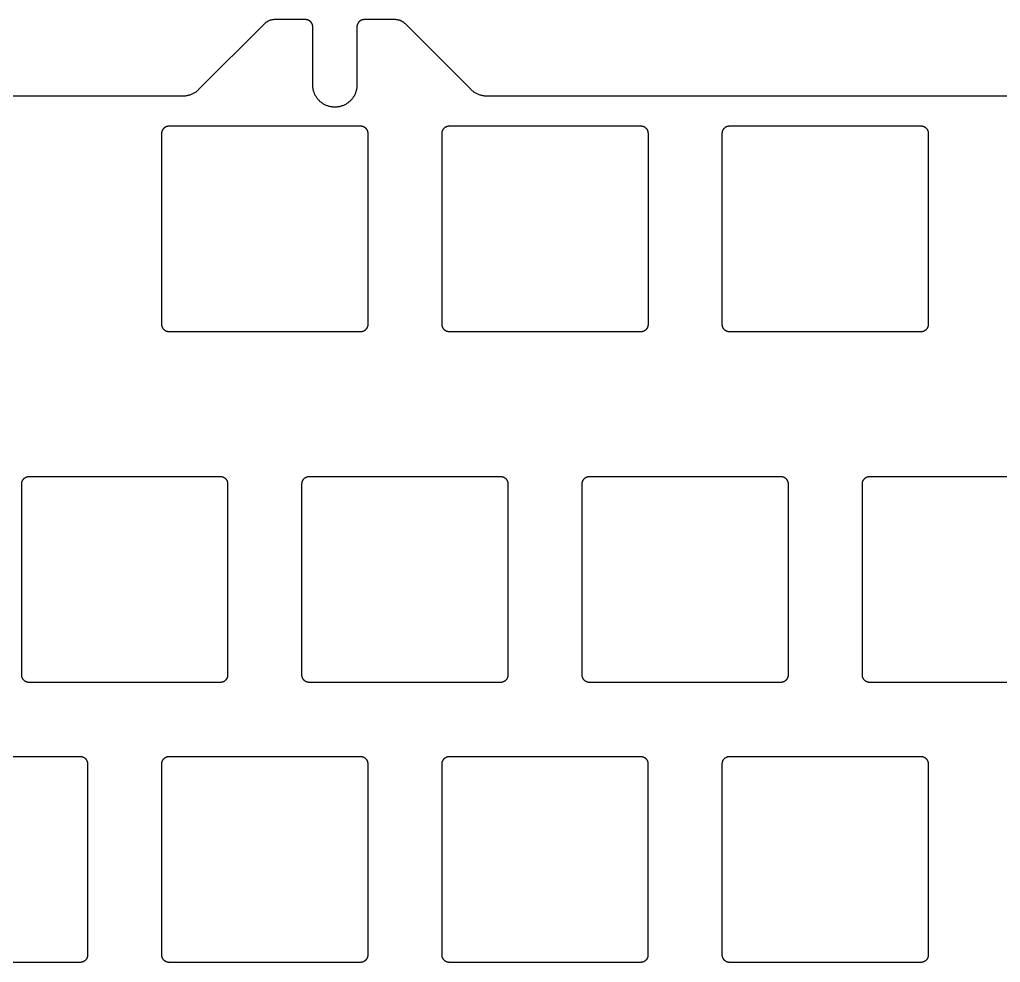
# Model space of a CAD drawing. Header units: millimetres. Extents: x 71 to 420, y -290 to -162.
# Drawn here: x 169.4 to 236, y -226.3 to -162.2 of the extents above; entities that cross this region are included whole.
import ezdxf

# ---------------------------------------------------------------- set-up
doc = ezdxf.new("R2010")
doc.units = ezdxf.units.MM
doc.layers.add('Layer 02', color=3, linetype='Continuous', true_color=0x00ff00)

msp = doc.modelspace()

# ---------------------------------------------------------------- linework, layer by layer
at = {"layer": 'Layer 02'}
for points in [[(186.002, -162.523), (181.534, -166.991)], [(186.709, -162.231), (186.675, -162.231), (186.641, -162.233), (186.607, -162.236), (186.573, -162.24), (186.539, -162.245), (186.506, -162.251), (186.472, -162.259), (186.439, -162.268), (186.407, -162.277), (186.374, -162.288), (186.342, -162.3), (186.311, -162.313), (186.28, -162.327), (186.249, -162.343), (186.219, -162.359), (186.19, -162.376), (186.161, -162.394), (186.132, -162.414), (186.105, -162.434), (186.078, -162.455), (186.052, -162.477), (186.027, -162.5), (186.002, -162.523)], [(188.795, -162.231), (186.709, -162.231)], [(189.295, -162.731), (189.295, -162.718), (189.294, -162.706), (189.294, -162.694), (189.292, -162.682), (189.291, -162.669), (189.289, -162.657), (189.287, -162.645), (189.285, -162.633), (189.282, -162.621), (189.28, -162.609), (189.276, -162.597), (189.273, -162.586), (189.269, -162.574), (189.265, -162.562), (189.261, -162.551), (189.256, -162.539), (189.252, -162.528), (189.246, -162.517), (189.241, -162.506), (189.235, -162.495), (189.23, -162.484), (189.223, -162.474), (189.217, -162.463), (189.21, -162.453), (189.203, -162.443), (189.196, -162.433), (189.189, -162.423), (189.181, -162.413), (189.173, -162.404), (189.165, -162.395), (189.157, -162.386), (189.148, -162.377), (189.14, -162.368), (189.131, -162.36), (189.121, -162.352), (189.112, -162.344), (189.102, -162.336), (189.093, -162.329), (189.083, -162.322), (189.073, -162.315), (189.062, -162.308), (189.052, -162.302), (189.041, -162.296), (189.03, -162.29), (189.02, -162.284), (189.009, -162.279), (188.997, -162.274), (188.986, -162.269), (188.975, -162.264), (188.963, -162.26), (188.952, -162.256), (188.94, -162.252), (188.928, -162.249), (188.916, -162.246), (188.904, -162.243), (188.892, -162.24), (188.88, -162.238), (188.868, -162.236), (188.856, -162.234), (188.844, -162.233), (188.832, -162.232), (188.819, -162.231), (188.807, -162.231), (188.795, -162.231)], [(192.795, -162.231), (192.783, -162.231), (192.77, -162.231), (192.758, -162.232), (192.746, -162.233), (192.734, -162.234), (192.722, -162.236), (192.71, -162.238), (192.697, -162.24), (192.685, -162.243), (192.674, -162.246), (192.662, -162.249), (192.65, -162.252), (192.638, -162.256), (192.627, -162.26), (192.615, -162.264), (192.604, -162.269), (192.592, -162.274), (192.581, -162.279), (192.57, -162.284), (192.559, -162.29), (192.549, -162.296), (192.538, -162.302), (192.528, -162.308), (192.517, -162.315), (192.507, -162.322), (192.497, -162.329), (192.487, -162.336), (192.478, -162.344), (192.468, -162.352), (192.459, -162.36), (192.45, -162.368), (192.441, -162.377), (192.433, -162.386), (192.424, -162.395), (192.416, -162.404), (192.408, -162.413), (192.401, -162.423), (192.393, -162.433), (192.386, -162.443), (192.379, -162.453), (192.373, -162.463), (192.366, -162.474), (192.36, -162.484), (192.354, -162.495), (192.349, -162.506), (192.343, -162.517), (192.338, -162.528), (192.333, -162.539), (192.329, -162.551), (192.325, -162.562), (192.321, -162.574), (192.317, -162.586), (192.313, -162.597), (192.31, -162.609), (192.307, -162.621), (192.305, -162.633), (192.302, -162.645), (192.3, -162.657), (192.299, -162.669), (192.297, -162.682), (192.296, -162.694), (192.296, -162.706), (192.295, -162.718), (192.295, -162.731)], [(194.881, -162.231), (192.795, -162.231)], [(195.588, -162.523), (195.563, -162.5), (195.538, -162.477), (195.512, -162.455), (195.485, -162.434), (195.457, -162.414), (195.429, -162.394), (195.4, -162.376), (195.371, -162.359), (195.341, -162.343), (195.31, -162.327), (195.279, -162.313), (195.248, -162.3), (195.216, -162.288), (195.183, -162.277), (195.15, -162.268), (195.117, -162.259), (195.084, -162.251), (195.051, -162.245), (195.017, -162.24), (194.983, -162.236), (194.949, -162.233), (194.915, -162.231), (194.881, -162.231)], [(200.056, -166.991), (195.588, -162.523)], [(189.295, -166.681), (189.295, -162.731)], [(192.295, -162.731), (192.295, -166.681)], [(192.295, -166.681), (192.294, -166.732), (192.291, -166.784), (192.287, -166.836), (192.281, -166.887), (192.273, -166.938), (192.263, -166.989), (192.251, -167.04), (192.238, -167.09), (192.223, -167.139), (192.206, -167.188), (192.188, -167.237), (192.168, -167.284), (192.146, -167.331), (192.123, -167.378), (192.098, -167.423), (192.072, -167.468), (192.044, -167.511), (192.014, -167.554), (191.984, -167.595), (191.951, -167.636), (191.918, -167.675), (191.883, -167.713), (191.846, -167.75), (191.809, -167.786), (191.77, -167.82), (191.73, -167.853), (191.689, -167.885), (191.647, -167.915), (191.604, -167.944), (191.56, -167.971), (191.515, -167.996), (191.469, -168.021), (191.422, -168.043), (191.375, -168.064), (191.327, -168.083), (191.278, -168.101), (191.229, -168.116), (191.179, -168.131), (191.129, -168.143), (191.078, -168.154), (191.027, -168.162), (190.976, -168.17), (190.924, -168.175), (190.873, -168.179), (190.821, -168.18), (190.769, -168.18), (190.717, -168.179), (190.666, -168.175), (190.614, -168.17), (190.563, -168.162), (190.512, -168.154), (190.461, -168.143), (190.411, -168.131), (190.361, -168.116), (190.312, -168.101), (190.263, -168.083), (190.215, -168.064), (190.168, -168.043), (190.121, -168.021), (190.075, -167.996), (190.03, -167.971), (189.986, -167.944), (189.943, -167.915), (189.901, -167.885), (189.86, -167.853), (189.82, -167.82), (189.781, -167.786), (189.743, -167.75), (189.707, -167.713), (189.672, -167.675), (189.638, -167.636), (189.606, -167.595), (189.575, -167.554), (189.546, -167.511), (189.518, -167.468), (189.492, -167.423), (189.467, -167.378), (189.443, -167.331), (189.422, -167.284), (189.402, -167.237), (189.383, -167.188), (189.367, -167.139), (189.352, -167.09), (189.339, -167.04), (189.327, -166.989), (189.317, -166.938), (189.309, -166.887), (189.303, -166.836), (189.298, -166.784), (189.296, -166.732), (189.295, -166.681)], [(181.534, -166.991), (181.497, -167.027), (181.459, -167.061), (181.42, -167.094), (181.38, -167.126), (181.339, -167.156), (181.296, -167.185), (181.253, -167.212), (181.209, -167.238), (181.164, -167.262), (181.118, -167.285), (181.071, -167.306), (181.024, -167.326), (180.976, -167.344), (180.927, -167.36), (180.878, -167.375), (180.829, -167.388), (180.779, -167.399), (180.728, -167.409), (180.678, -167.417), (180.627, -167.423), (180.576, -167.427), (180.525, -167.43), (180.474, -167.431)], [(201.116, -167.431), (201.065, -167.43), (201.014, -167.427), (200.963, -167.423), (200.912, -167.417), (200.861, -167.409), (200.811, -167.399), (200.761, -167.388), (200.712, -167.375), (200.662, -167.36), (200.614, -167.344), (200.566, -167.326), (200.519, -167.306), (200.472, -167.285), (200.426, -167.262), (200.381, -167.238), (200.337, -167.212), (200.294, -167.185), (200.251, -167.156), (200.21, -167.126), (200.17, -167.094), (200.13, -167.061), (200.092, -167.027), (200.056, -166.991)], [(180.474, -167.431), (115.391, -167.431)], [(266.199, -167.431), (201.116, -167.431)], [(179.034, -169.956), (179.035, -169.938), (179.035, -169.921), (179.037, -169.904), (179.039, -169.887), (179.042, -169.871), (179.045, -169.854), (179.049, -169.837), (179.053, -169.821), (179.058, -169.804), (179.063, -169.788), (179.069, -169.772), (179.076, -169.756), (179.083, -169.741), (179.09, -169.725), (179.099, -169.71), (179.107, -169.696), (179.116, -169.681), (179.126, -169.667), (179.136, -169.653), (179.146, -169.64), (179.157, -169.627), (179.169, -169.614), (179.181, -169.602), (179.193, -169.59), (179.206, -169.579), (179.219, -169.568), (179.232, -169.557), (179.246, -169.547), (179.26, -169.537), (179.275, -169.528), (179.289, -169.52), (179.304, -169.512), (179.32, -169.504), (179.335, -169.497), (179.351, -169.49), (179.367, -169.484), (179.383, -169.479), (179.399, -169.474), (179.416, -169.47), (179.433, -169.466), (179.449, -169.463), (179.466, -169.46), (179.483, -169.458), (179.5, -169.457), (179.517, -169.456), (179.534, -169.456)], [(179.034, -182.956), (179.034, -169.956)], [(179.534, -169.456), (192.534, -169.456)], [(192.534, -169.456), (192.551, -169.456), (192.568, -169.457), (192.585, -169.458), (192.602, -169.46), (192.619, -169.463), (192.636, -169.466), (192.653, -169.47), (192.669, -169.474), (192.686, -169.479), (192.702, -169.484), (192.718, -169.49), (192.734, -169.497), (192.749, -169.504), (192.764, -169.512), (192.779, -169.52), (192.794, -169.528), (192.809, -169.537), (192.823, -169.547), (192.836, -169.557), (192.85, -169.568), (192.863, -169.579), (192.876, -169.59), (192.888, -169.602), (192.9, -169.614), (192.911, -169.627), (192.922, -169.64), (192.933, -169.653), (192.943, -169.667), (192.952, -169.681), (192.962, -169.696), (192.97, -169.71), (192.978, -169.725), (192.986, -169.741), (192.993, -169.756), (192.999, -169.772), (193.005, -169.788), (193.011, -169.804), (193.016, -169.821), (193.02, -169.837), (193.024, -169.854), (193.027, -169.871), (193.03, -169.887), (193.032, -169.904), (193.033, -169.921), (193.034, -169.938), (193.034, -169.956)], [(193.034, -169.956), (193.034, -182.956)], [(198.084, -169.956), (198.085, -169.938), (198.085, -169.921), (198.087, -169.904), (198.089, -169.887), (198.092, -169.871), (198.095, -169.854), (198.099, -169.837), (198.103, -169.821), (198.108, -169.804), (198.113, -169.788), (198.119, -169.772), (198.126, -169.756), (198.133, -169.741), (198.14, -169.725), (198.149, -169.71), (198.157, -169.696), (198.166, -169.681), (198.176, -169.667), (198.186, -169.653), (198.196, -169.64), (198.207, -169.627), (198.219, -169.614), (198.231, -169.602), (198.243, -169.59), (198.256, -169.579), (198.269, -169.568), (198.282, -169.557), (198.296, -169.547), (198.31, -169.537), (198.325, -169.528), (198.339, -169.52), (198.354, -169.512), (198.37, -169.504), (198.385, -169.497), (198.401, -169.49), (198.417, -169.484), (198.433, -169.479), (198.449, -169.474), (198.466, -169.47), (198.483, -169.466), (198.499, -169.463), (198.516, -169.46), (198.533, -169.458), (198.55, -169.457), (198.567, -169.456), (198.584, -169.456)], [(198.084, -182.956), (198.084, -169.956)], [(198.584, -169.456), (211.584, -169.456)], [(211.584, -169.456), (211.601, -169.456), (211.618, -169.457), (211.635, -169.458), (211.652, -169.46), (211.669, -169.463), (211.686, -169.466), (211.703, -169.47), (211.719, -169.474), (211.736, -169.479), (211.752, -169.484), (211.768, -169.49), (211.784, -169.497), (211.799, -169.504), (211.814, -169.512), (211.829, -169.52), (211.844, -169.528), (211.859, -169.537), (211.873, -169.547), (211.886, -169.557), (211.9, -169.568), (211.913, -169.579), (211.926, -169.59), (211.938, -169.602), (211.95, -169.614), (211.961, -169.627), (211.972, -169.64), (211.983, -169.653), (211.993, -169.667), (212.002, -169.681), (212.012, -169.696), (212.02, -169.71), (212.028, -169.725), (212.036, -169.741), (212.043, -169.756), (212.049, -169.772), (212.055, -169.788), (212.061, -169.804), (212.066, -169.821), (212.07, -169.837), (212.074, -169.854), (212.077, -169.871), (212.08, -169.887), (212.082, -169.904), (212.083, -169.921), (212.084, -169.938), (212.084, -169.956)], [(212.084, -169.956), (212.084, -182.956)], [(217.134, -169.956), (217.135, -169.938), (217.135, -169.921), (217.137, -169.904), (217.139, -169.887), (217.142, -169.871), (217.145, -169.854), (217.149, -169.837), (217.153, -169.821), (217.158, -169.804), (217.163, -169.788), (217.169, -169.772), (217.176, -169.756), (217.183, -169.741), (217.19, -169.725), (217.199, -169.71), (217.207, -169.696), (217.216, -169.681), (217.226, -169.667), (217.236, -169.653), (217.246, -169.64), (217.257, -169.627), (217.269, -169.614), (217.281, -169.602), (217.293, -169.59), (217.306, -169.579), (217.319, -169.568), (217.332, -169.557), (217.346, -169.547), (217.36, -169.537), (217.375, -169.528), (217.389, -169.52), (217.404, -169.512), (217.42, -169.504), (217.435, -169.497), (217.451, -169.49), (217.467, -169.484), (217.483, -169.479), (217.499, -169.474), (217.516, -169.47), (217.533, -169.466), (217.549, -169.463), (217.566, -169.46), (217.583, -169.458), (217.6, -169.457), (217.617, -169.456), (217.634, -169.456)], [(217.134, -182.956), (217.134, -169.956)], [(217.634, -169.456), (230.634, -169.456)], [(230.634, -169.456), (230.651, -169.456), (230.668, -169.457), (230.685, -169.458), (230.702, -169.46), (230.719, -169.463), (230.736, -169.466), (230.753, -169.47), (230.769, -169.474), (230.786, -169.479), (230.802, -169.484), (230.818, -169.49), (230.834, -169.497), (230.849, -169.504), (230.864, -169.512), (230.879, -169.52), (230.894, -169.528), (230.909, -169.537), (230.923, -169.547), (230.936, -169.557), (230.95, -169.568), (230.963, -169.579), (230.976, -169.59), (230.988, -169.602), (231, -169.614), (231.011, -169.627), (231.022, -169.64), (231.033, -169.653), (231.043, -169.667), (231.052, -169.681), (231.062, -169.696), (231.07, -169.71), (231.078, -169.725), (231.086, -169.741), (231.093, -169.756), (231.099, -169.772), (231.105, -169.788), (231.111, -169.804), (231.116, -169.821), (231.12, -169.837), (231.124, -169.854), (231.127, -169.871), (231.13, -169.887), (231.132, -169.904), (231.133, -169.921), (231.134, -169.938), (231.134, -169.956)], [(231.134, -169.956), (231.134, -182.956)], [(179.534, -183.456), (179.517, -183.455), (179.5, -183.454), (179.483, -183.453), (179.466, -183.451), (179.449, -183.448), (179.433, -183.445), (179.416, -183.441), (179.399, -183.437), (179.383, -183.432), (179.367, -183.427), (179.351, -183.421), (179.335, -183.414), (179.32, -183.407), (179.304, -183.399), (179.289, -183.391), (179.275, -183.383), (179.26, -183.374), (179.246, -183.364), (179.232, -183.354), (179.219, -183.343), (179.206, -183.332), (179.193, -183.321), (179.181, -183.309), (179.169, -183.297), (179.157, -183.284), (179.146, -183.271), (179.136, -183.258), (179.126, -183.244), (179.116, -183.23), (179.107, -183.215), (179.099, -183.201), (179.09, -183.186), (179.083, -183.17), (179.076, -183.155), (179.069, -183.139), (179.063, -183.123), (179.058, -183.107), (179.053, -183.09), (179.049, -183.074), (179.045, -183.057), (179.042, -183.04), (179.039, -183.024), (179.037, -183.007), (179.035, -182.99), (179.035, -182.973), (179.034, -182.956)], [(193.034, -182.956), (193.034, -182.973), (193.033, -182.99), (193.032, -183.007), (193.03, -183.024), (193.027, -183.04), (193.024, -183.057), (193.02, -183.074), (193.016, -183.09), (193.011, -183.107), (193.005, -183.123), (192.999, -183.139), (192.993, -183.155), (192.986, -183.17), (192.978, -183.186), (192.97, -183.201), (192.962, -183.215), (192.952, -183.23), (192.943, -183.244), (192.933, -183.258), (192.922, -183.271), (192.911, -183.284), (192.9, -183.297), (192.888, -183.309), (192.876, -183.321), (192.863, -183.332), (192.85, -183.343), (192.836, -183.354), (192.823, -183.364), (192.809, -183.374), (192.794, -183.383), (192.779, -183.391), (192.764, -183.399), (192.749, -183.407), (192.734, -183.414), (192.718, -183.421), (192.702, -183.427), (192.686, -183.432), (192.669, -183.437), (192.653, -183.441), (192.636, -183.445), (192.619, -183.448), (192.602, -183.451), (192.585, -183.453), (192.568, -183.454), (192.551, -183.455), (192.534, -183.456)], [(198.584, -183.456), (198.567, -183.455), (198.55, -183.454), (198.533, -183.453), (198.516, -183.451), (198.499, -183.448), (198.483, -183.445), (198.466, -183.441), (198.449, -183.437), (198.433, -183.432), (198.417, -183.427), (198.401, -183.421), (198.385, -183.414), (198.37, -183.407), (198.354, -183.399), (198.339, -183.391), (198.325, -183.383), (198.31, -183.374), (198.296, -183.364), (198.282, -183.354), (198.269, -183.343), (198.256, -183.332), (198.243, -183.321), (198.231, -183.309), (198.219, -183.297), (198.207, -183.284), (198.196, -183.271), (198.186, -183.258), (198.176, -183.244), (198.166, -183.23), (198.157, -183.215), (198.149, -183.201), (198.14, -183.186), (198.133, -183.17), (198.126, -183.155), (198.119, -183.139), (198.113, -183.123), (198.108, -183.107), (198.103, -183.09), (198.099, -183.074), (198.095, -183.057), (198.092, -183.04), (198.089, -183.024), (198.087, -183.007), (198.085, -182.99), (198.085, -182.973), (198.084, -182.956)], [(212.084, -182.956), (212.084, -182.973), (212.083, -182.99), (212.082, -183.007), (212.08, -183.024), (212.077, -183.04), (212.074, -183.057), (212.07, -183.074), (212.066, -183.09), (212.061, -183.107), (212.055, -183.123), (212.049, -183.139), (212.043, -183.155), (212.036, -183.17), (212.028, -183.186), (212.02, -183.201), (212.012, -183.215), (212.002, -183.23), (211.993, -183.244), (211.983, -183.258), (211.972, -183.271), (211.961, -183.284), (211.95, -183.297), (211.938, -183.309), (211.926, -183.321), (211.913, -183.332), (211.9, -183.343), (211.886, -183.354), (211.873, -183.364), (211.859, -183.374), (211.844, -183.383), (211.829, -183.391), (211.814, -183.399), (211.799, -183.407), (211.784, -183.414), (211.768, -183.421), (211.752, -183.427), (211.736, -183.432), (211.719, -183.437), (211.703, -183.441), (211.686, -183.445), (211.669, -183.448), (211.652, -183.451), (211.635, -183.453), (211.618, -183.454), (211.601, -183.455), (211.584, -183.456)], [(217.634, -183.456), (217.617, -183.455), (217.6, -183.454), (217.583, -183.453), (217.566, -183.451), (217.549, -183.448), (217.533, -183.445), (217.516, -183.441), (217.499, -183.437), (217.483, -183.432), (217.467, -183.427), (217.451, -183.421), (217.435, -183.414), (217.42, -183.407), (217.404, -183.399), (217.389, -183.391), (217.375, -183.383), (217.36, -183.374), (217.346, -183.364), (217.332, -183.354), (217.319, -183.343), (217.306, -183.332), (217.293, -183.321), (217.281, -183.309), (217.269, -183.297), (217.257, -183.284), (217.246, -183.271), (217.236, -183.258), (217.226, -183.244), (217.216, -183.23), (217.207, -183.215), (217.199, -183.201), (217.19, -183.186), (217.183, -183.17), (217.176, -183.155), (217.169, -183.139), (217.163, -183.123), (217.158, -183.107), (217.153, -183.09), (217.149, -183.074), (217.145, -183.057), (217.142, -183.04), (217.139, -183.024), (217.137, -183.007), (217.135, -182.99), (217.135, -182.973), (217.134, -182.956)], [(231.134, -182.956), (231.134, -182.973), (231.133, -182.99), (231.132, -183.007), (231.13, -183.024), (231.127, -183.04), (231.124, -183.057), (231.12, -183.074), (231.116, -183.09), (231.111, -183.107), (231.105, -183.123), (231.099, -183.139), (231.093, -183.155), (231.086, -183.17), (231.078, -183.186), (231.07, -183.201), (231.062, -183.215), (231.052, -183.23), (231.043, -183.244), (231.033, -183.258), (231.022, -183.271), (231.011, -183.284), (231, -183.297), (230.988, -183.309), (230.976, -183.321), (230.963, -183.332), (230.95, -183.343), (230.936, -183.354), (230.923, -183.364), (230.909, -183.374), (230.894, -183.383), (230.879, -183.391), (230.864, -183.399), (230.849, -183.407), (230.834, -183.414), (230.818, -183.421), (230.802, -183.427), (230.786, -183.432), (230.769, -183.437), (230.753, -183.441), (230.736, -183.445), (230.719, -183.448), (230.702, -183.451), (230.685, -183.453), (230.668, -183.454), (230.651, -183.455), (230.634, -183.456)], [(192.534, -183.456), (179.534, -183.456)], [(211.584, -183.456), (198.584, -183.456)], [(230.634, -183.456), (217.634, -183.456)], [(169.507, -193.787), (169.508, -193.77), (169.509, -193.753), (169.51, -193.736), (169.512, -193.719), (169.515, -193.702), (169.518, -193.685), (169.522, -193.669), (169.526, -193.652), (169.531, -193.636), (169.536, -193.62), (169.542, -193.604), (169.549, -193.588), (169.556, -193.572), (169.563, -193.557), (169.572, -193.542), (169.58, -193.527), (169.589, -193.513), (169.599, -193.499), (169.609, -193.485), (169.62, -193.472), (169.631, -193.459), (169.642, -193.446), (169.654, -193.434), (169.666, -193.422), (169.679, -193.41), (169.692, -193.399), (169.705, -193.389), (169.719, -193.379), (169.733, -193.369), (169.748, -193.36), (169.762, -193.351), (169.777, -193.343), (169.793, -193.336), (169.808, -193.329), (169.824, -193.322), (169.84, -193.316), (169.856, -193.311), (169.873, -193.306), (169.889, -193.301), (169.906, -193.298), (169.922, -193.294), (169.939, -193.292), (169.956, -193.29), (169.973, -193.288), (169.99, -193.287), (170.007, -193.287)], [(170.007, -193.287), (183.007, -193.287)], [(183.007, -193.287), (183.024, -193.287), (183.042, -193.288), (183.059, -193.29), (183.075, -193.292), (183.092, -193.294), (183.109, -193.298), (183.126, -193.301), (183.142, -193.306), (183.159, -193.311), (183.175, -193.316), (183.191, -193.322), (183.207, -193.329), (183.222, -193.336), (183.237, -193.343), (183.252, -193.351), (183.267, -193.36), (183.282, -193.369), (183.296, -193.379), (183.31, -193.389), (183.323, -193.399), (183.336, -193.41), (183.349, -193.422), (183.361, -193.434), (183.373, -193.446), (183.384, -193.459), (183.395, -193.472), (183.406, -193.485), (183.416, -193.499), (183.426, -193.513), (183.435, -193.527), (183.443, -193.542), (183.451, -193.557), (183.459, -193.572), (183.466, -193.588), (183.473, -193.604), (183.479, -193.62), (183.484, -193.636), (183.489, -193.652), (183.493, -193.669), (183.497, -193.685), (183.5, -193.702), (183.503, -193.719), (183.505, -193.736), (183.506, -193.753), (183.507, -193.77), (183.507, -193.787)], [(188.557, -193.787), (188.558, -193.77), (188.559, -193.753), (188.56, -193.736), (188.562, -193.719), (188.565, -193.702), (188.568, -193.685), (188.572, -193.669), (188.576, -193.652), (188.581, -193.636), (188.586, -193.62), (188.592, -193.604), (188.599, -193.588), (188.606, -193.572), (188.613, -193.557), (188.622, -193.542), (188.63, -193.527), (188.639, -193.513), (188.649, -193.499), (188.659, -193.485), (188.67, -193.472), (188.681, -193.459), (188.692, -193.446), (188.704, -193.434), (188.716, -193.422), (188.729, -193.41), (188.742, -193.399), (188.755, -193.389), (188.769, -193.379), (188.783, -193.369), (188.798, -193.36), (188.812, -193.351), (188.827, -193.343), (188.843, -193.336), (188.858, -193.329), (188.874, -193.322), (188.89, -193.316), (188.906, -193.311), (188.923, -193.306), (188.939, -193.301), (188.956, -193.298), (188.972, -193.294), (188.989, -193.292), (189.006, -193.29), (189.023, -193.288), (189.04, -193.287), (189.057, -193.287)], [(189.057, -193.287), (202.057, -193.287)], [(202.057, -193.287), (202.074, -193.287), (202.092, -193.288), (202.109, -193.29), (202.125, -193.292), (202.142, -193.294), (202.159, -193.298), (202.176, -193.301), (202.192, -193.306), (202.209, -193.311), (202.225, -193.316), (202.241, -193.322), (202.257, -193.329), (202.272, -193.336), (202.287, -193.343), (202.302, -193.351), (202.317, -193.36), (202.332, -193.369), (202.346, -193.379), (202.36, -193.389), (202.373, -193.399), (202.386, -193.41), (202.399, -193.422), (202.411, -193.434), (202.423, -193.446), (202.434, -193.459), (202.445, -193.472), (202.456, -193.485), (202.466, -193.499), (202.476, -193.513), (202.485, -193.527), (202.493, -193.542), (202.501, -193.557), (202.509, -193.572), (202.516, -193.588), (202.523, -193.604), (202.529, -193.62), (202.534, -193.636), (202.539, -193.652), (202.543, -193.669), (202.547, -193.685), (202.55, -193.702), (202.553, -193.719), (202.555, -193.736), (202.556, -193.753), (202.557, -193.77), (202.557, -193.787)], [(207.607, -193.787), (207.608, -193.77), (207.609, -193.753), (207.61, -193.736), (207.612, -193.719), (207.615, -193.702), (207.618, -193.685), (207.622, -193.669), (207.626, -193.652), (207.631, -193.636), (207.636, -193.62), (207.642, -193.604), (207.649, -193.588), (207.656, -193.572), (207.663, -193.557), (207.672, -193.542), (207.68, -193.527), (207.689, -193.513), (207.699, -193.499), (207.709, -193.485), (207.72, -193.472), (207.731, -193.459), (207.742, -193.446), (207.754, -193.434), (207.766, -193.422), (207.779, -193.41), (207.792, -193.399), (207.805, -193.389), (207.819, -193.379), (207.833, -193.369), (207.848, -193.36), (207.862, -193.351), (207.877, -193.343), (207.893, -193.336), (207.908, -193.329), (207.924, -193.322), (207.94, -193.316), (207.956, -193.311), (207.973, -193.306), (207.989, -193.301), (208.006, -193.298), (208.022, -193.294), (208.039, -193.292), (208.056, -193.29), (208.073, -193.288), (208.09, -193.287), (208.107, -193.287)], [(208.107, -193.287), (221.107, -193.287)], [(221.107, -193.287), (221.124, -193.287), (221.142, -193.288), (221.159, -193.29), (221.175, -193.292), (221.192, -193.294), (221.209, -193.298), (221.226, -193.301), (221.242, -193.306), (221.259, -193.311), (221.275, -193.316), (221.291, -193.322), (221.307, -193.329), (221.322, -193.336), (221.337, -193.343), (221.352, -193.351), (221.367, -193.36), (221.382, -193.369), (221.396, -193.379), (221.41, -193.389), (221.423, -193.399), (221.436, -193.41), (221.449, -193.422), (221.461, -193.434), (221.473, -193.446), (221.484, -193.459), (221.495, -193.472), (221.506, -193.485), (221.516, -193.499), (221.526, -193.513), (221.535, -193.527), (221.543, -193.542), (221.551, -193.557), (221.559, -193.572), (221.566, -193.588), (221.573, -193.604), (221.579, -193.62), (221.584, -193.636), (221.589, -193.652), (221.593, -193.669), (221.597, -193.685), (221.6, -193.702), (221.603, -193.719), (221.605, -193.736), (221.606, -193.753), (221.607, -193.77), (221.607, -193.787)], [(226.657, -193.787), (226.658, -193.77), (226.659, -193.753), (226.66, -193.736), (226.662, -193.719), (226.665, -193.702), (226.668, -193.685), (226.672, -193.669), (226.676, -193.652), (226.681, -193.636), (226.686, -193.62), (226.692, -193.604), (226.699, -193.588), (226.706, -193.572), (226.713, -193.557), (226.722, -193.542), (226.73, -193.527), (226.739, -193.513), (226.749, -193.499), (226.759, -193.485), (226.77, -193.472), (226.781, -193.459), (226.792, -193.446), (226.804, -193.434), (226.816, -193.422), (226.829, -193.41), (226.842, -193.399), (226.855, -193.389), (226.869, -193.379), (226.883, -193.369), (226.898, -193.36), (226.912, -193.351), (226.927, -193.343), (226.943, -193.336), (226.958, -193.329), (226.974, -193.322), (226.99, -193.316), (227.006, -193.311), (227.023, -193.306), (227.039, -193.301), (227.056, -193.298), (227.072, -193.294), (227.089, -193.292), (227.106, -193.29), (227.123, -193.288), (227.14, -193.287), (227.157, -193.287)], [(227.157, -193.287), (240.157, -193.287)], [(169.507, -206.787), (169.507, -193.787)], [(183.507, -193.787), (183.507, -206.787)], [(188.557, -206.787), (188.557, -193.787)], [(202.557, -193.787), (202.557, -206.787)], [(207.607, -206.787), (207.607, -193.787)], [(221.607, -193.787), (221.607, -206.787)], [(226.657, -206.787), (226.657, -193.787)], [(170.007, -207.287), (169.99, -207.287), (169.973, -207.286), (169.956, -207.285), (169.939, -207.282), (169.922, -207.28), (169.906, -207.277), (169.889, -207.273), (169.873, -207.269), (169.856, -207.264), (169.84, -207.258), (169.824, -207.252), (169.808, -207.246), (169.793, -207.239), (169.777, -207.231), (169.762, -207.223), (169.748, -207.214), (169.733, -207.205), (169.719, -207.196), (169.705, -207.186), (169.692, -207.175), (169.679, -207.164), (169.666, -207.153), (169.654, -207.141), (169.642, -207.128), (169.631, -207.116), (169.62, -207.103), (169.609, -207.089), (169.599, -207.075), (169.589, -207.061), (169.58, -207.047), (169.572, -207.032), (169.563, -207.017), (169.556, -207.002), (169.549, -206.986), (169.542, -206.971), (169.536, -206.955), (169.531, -206.938), (169.526, -206.922), (169.522, -206.906), (169.518, -206.889), (169.515, -206.872), (169.512, -206.855), (169.51, -206.838), (169.509, -206.821), (169.508, -206.804), (169.507, -206.787)], [(183.007, -207.287), (170.007, -207.287)], [(183.507, -206.787), (183.507, -206.804), (183.506, -206.821), (183.505, -206.838), (183.503, -206.855), (183.5, -206.872), (183.497, -206.889), (183.493, -206.906), (183.489, -206.922), (183.484, -206.938), (183.479, -206.955), (183.473, -206.971), (183.466, -206.986), (183.459, -207.002), (183.451, -207.017), (183.443, -207.032), (183.435, -207.047), (183.426, -207.061), (183.416, -207.075), (183.406, -207.089), (183.395, -207.103), (183.384, -207.116), (183.373, -207.128), (183.361, -207.141), (183.349, -207.153), (183.336, -207.164), (183.323, -207.175), (183.31, -207.186), (183.296, -207.196), (183.282, -207.205), (183.267, -207.214), (183.252, -207.223), (183.237, -207.231), (183.222, -207.239), (183.207, -207.246), (183.191, -207.252), (183.175, -207.258), (183.159, -207.264), (183.142, -207.269), (183.126, -207.273), (183.109, -207.277), (183.092, -207.28), (183.075, -207.282), (183.059, -207.285), (183.042, -207.286), (183.024, -207.287), (183.007, -207.287)], [(189.057, -207.287), (189.04, -207.287), (189.023, -207.286), (189.006, -207.285), (188.989, -207.282), (188.972, -207.28), (188.956, -207.277), (188.939, -207.273), (188.923, -207.269), (188.906, -207.264), (188.89, -207.258), (188.874, -207.252), (188.858, -207.246), (188.843, -207.239), (188.827, -207.231), (188.812, -207.223), (188.798, -207.214), (188.783, -207.205), (188.769, -207.196), (188.755, -207.186), (188.742, -207.175), (188.729, -207.164), (188.716, -207.153), (188.704, -207.141), (188.692, -207.128), (188.681, -207.116), (188.67, -207.103), (188.659, -207.089), (188.649, -207.075), (188.639, -207.061), (188.63, -207.047), (188.622, -207.032), (188.613, -207.017), (188.606, -207.002), (188.599, -206.986), (188.592, -206.971), (188.586, -206.955), (188.581, -206.938), (188.576, -206.922), (188.572, -206.906), (188.568, -206.889), (188.565, -206.872), (188.562, -206.855), (188.56, -206.838), (188.559, -206.821), (188.558, -206.804), (188.557, -206.787)], [(202.057, -207.287), (189.057, -207.287)], [(202.557, -206.787), (202.557, -206.804), (202.556, -206.821), (202.555, -206.838), (202.553, -206.855), (202.55, -206.872), (202.547, -206.889), (202.543, -206.906), (202.539, -206.922), (202.534, -206.938), (202.529, -206.955), (202.523, -206.971), (202.516, -206.986), (202.509, -207.002), (202.501, -207.017), (202.493, -207.032), (202.485, -207.047), (202.476, -207.061), (202.466, -207.075), (202.456, -207.089), (202.445, -207.103), (202.434, -207.116), (202.423, -207.128), (202.411, -207.141), (202.399, -207.153), (202.386, -207.164), (202.373, -207.175), (202.36, -207.186), (202.346, -207.196), (202.332, -207.205), (202.317, -207.214), (202.302, -207.223), (202.287, -207.231), (202.272, -207.239), (202.257, -207.246), (202.241, -207.252), (202.225, -207.258), (202.209, -207.264), (202.192, -207.269), (202.176, -207.273), (202.159, -207.277), (202.142, -207.28), (202.125, -207.282), (202.109, -207.285), (202.092, -207.286), (202.074, -207.287), (202.057, -207.287)], [(208.107, -207.287), (208.09, -207.287), (208.073, -207.286), (208.056, -207.285), (208.039, -207.282), (208.022, -207.28), (208.006, -207.277), (207.989, -207.273), (207.973, -207.269), (207.956, -207.264), (207.94, -207.258), (207.924, -207.252), (207.908, -207.246), (207.893, -207.239), (207.877, -207.231), (207.862, -207.223), (207.848, -207.214), (207.833, -207.205), (207.819, -207.196), (207.805, -207.186), (207.792, -207.175), (207.779, -207.164), (207.766, -207.153), (207.754, -207.141), (207.742, -207.128), (207.731, -207.116), (207.72, -207.103), (207.709, -207.089), (207.699, -207.075), (207.689, -207.061), (207.68, -207.047), (207.672, -207.032), (207.663, -207.017), (207.656, -207.002), (207.649, -206.986), (207.642, -206.971), (207.636, -206.955), (207.631, -206.938), (207.626, -206.922), (207.622, -206.906), (207.618, -206.889), (207.615, -206.872), (207.612, -206.855), (207.61, -206.838), (207.609, -206.821), (207.608, -206.804), (207.607, -206.787)], [(221.107, -207.287), (208.107, -207.287)], [(221.607, -206.787), (221.607, -206.804), (221.606, -206.821), (221.605, -206.838), (221.603, -206.855), (221.6, -206.872), (221.597, -206.889), (221.593, -206.906), (221.589, -206.922), (221.584, -206.938), (221.579, -206.955), (221.573, -206.971), (221.566, -206.986), (221.559, -207.002), (221.551, -207.017), (221.543, -207.032), (221.535, -207.047), (221.526, -207.061), (221.516, -207.075), (221.506, -207.089), (221.495, -207.103), (221.484, -207.116), (221.473, -207.128), (221.461, -207.141), (221.449, -207.153), (221.436, -207.164), (221.423, -207.175), (221.41, -207.186), (221.396, -207.196), (221.382, -207.205), (221.367, -207.214), (221.352, -207.223), (221.337, -207.231), (221.322, -207.239), (221.307, -207.246), (221.291, -207.252), (221.275, -207.258), (221.259, -207.264), (221.242, -207.269), (221.226, -207.273), (221.209, -207.277), (221.192, -207.28), (221.175, -207.282), (221.159, -207.285), (221.142, -207.286), (221.124, -207.287), (221.107, -207.287)], [(227.157, -207.287), (227.14, -207.287), (227.123, -207.286), (227.106, -207.285), (227.089, -207.282), (227.072, -207.28), (227.056, -207.277), (227.039, -207.273), (227.023, -207.269), (227.006, -207.264), (226.99, -207.258), (226.974, -207.252), (226.958, -207.246), (226.943, -207.239), (226.927, -207.231), (226.912, -207.223), (226.898, -207.214), (226.883, -207.205), (226.869, -207.196), (226.855, -207.186), (226.842, -207.175), (226.829, -207.164), (226.816, -207.153), (226.804, -207.141), (226.792, -207.128), (226.781, -207.116), (226.77, -207.103), (226.759, -207.089), (226.749, -207.075), (226.739, -207.061), (226.73, -207.047), (226.722, -207.032), (226.713, -207.017), (226.706, -207.002), (226.699, -206.986), (226.692, -206.971), (226.686, -206.955), (226.681, -206.938), (226.676, -206.922), (226.672, -206.906), (226.668, -206.889), (226.665, -206.872), (226.662, -206.855), (226.66, -206.838), (226.659, -206.821), (226.658, -206.804), (226.657, -206.787)], [(240.157, -207.287), (227.157, -207.287)], [(160.482, -212.318), (173.482, -212.318)], [(173.482, -212.318), (173.499, -212.318), (173.517, -212.319), (173.534, -212.321), (173.55, -212.323), (173.567, -212.325), (173.584, -212.328), (173.601, -212.332), (173.617, -212.337), (173.634, -212.341), (173.65, -212.347), (173.666, -212.353), (173.682, -212.359), (173.697, -212.366), (173.712, -212.374), (173.727, -212.382), (173.742, -212.391), (173.757, -212.4), (173.771, -212.41), (173.785, -212.42), (173.798, -212.43), (173.811, -212.441), (173.824, -212.453), (173.836, -212.464), (173.848, -212.477), (173.859, -212.489), (173.87, -212.502), (173.881, -212.516), (173.891, -212.53), (173.901, -212.544), (173.91, -212.558), (173.918, -212.573), (173.926, -212.588), (173.934, -212.603), (173.941, -212.619), (173.948, -212.635), (173.954, -212.651), (173.959, -212.667), (173.964, -212.683), (173.968, -212.7), (173.972, -212.716), (173.975, -212.733), (173.978, -212.75), (173.98, -212.767), (173.981, -212.784), (173.982, -212.801), (173.982, -212.818)], [(179.032, -212.818), (179.033, -212.801), (179.034, -212.784), (179.035, -212.767), (179.037, -212.75), (179.04, -212.733), (179.043, -212.716), (179.047, -212.7), (179.051, -212.683), (179.056, -212.667), (179.061, -212.651), (179.067, -212.635), (179.074, -212.619), (179.081, -212.603), (179.088, -212.588), (179.097, -212.573), (179.105, -212.558), (179.114, -212.544), (179.124, -212.53), (179.134, -212.516), (179.145, -212.502), (179.156, -212.489), (179.167, -212.477), (179.179, -212.464), (179.191, -212.453), (179.204, -212.441), (179.217, -212.43), (179.23, -212.42), (179.244, -212.41), (179.258, -212.4), (179.273, -212.391), (179.287, -212.382), (179.302, -212.374), (179.318, -212.366), (179.333, -212.359), (179.349, -212.353), (179.365, -212.347), (179.381, -212.341), (179.398, -212.337), (179.414, -212.332), (179.431, -212.328), (179.447, -212.325), (179.464, -212.323), (179.481, -212.321), (179.498, -212.319), (179.515, -212.318), (179.532, -212.318)], [(179.532, -212.318), (192.532, -212.318)], [(192.532, -212.318), (192.549, -212.318), (192.567, -212.319), (192.584, -212.321), (192.6, -212.323), (192.617, -212.325), (192.634, -212.328), (192.651, -212.332), (192.667, -212.337), (192.684, -212.341), (192.7, -212.347), (192.716, -212.353), (192.732, -212.359), (192.747, -212.366), (192.762, -212.374), (192.777, -212.382), (192.792, -212.391), (192.807, -212.4), (192.821, -212.41), (192.835, -212.42), (192.848, -212.43), (192.861, -212.441), (192.874, -212.453), (192.886, -212.464), (192.898, -212.477), (192.909, -212.489), (192.92, -212.502), (192.931, -212.516), (192.941, -212.53), (192.951, -212.544), (192.96, -212.558), (192.968, -212.573), (192.976, -212.588), (192.984, -212.603), (192.991, -212.619), (192.998, -212.635), (193.004, -212.651), (193.009, -212.667), (193.014, -212.683), (193.018, -212.7), (193.022, -212.716), (193.025, -212.733), (193.028, -212.75), (193.03, -212.767), (193.031, -212.784), (193.032, -212.801), (193.032, -212.818)], [(198.082, -212.818), (198.083, -212.801), (198.084, -212.784), (198.085, -212.767), (198.087, -212.75), (198.09, -212.733), (198.093, -212.716), (198.097, -212.7), (198.101, -212.683), (198.106, -212.667), (198.111, -212.651), (198.117, -212.635), (198.124, -212.619), (198.131, -212.603), (198.138, -212.588), (198.147, -212.573), (198.155, -212.558), (198.164, -212.544), (198.174, -212.53), (198.184, -212.516), (198.195, -212.502), (198.206, -212.489), (198.217, -212.477), (198.229, -212.464), (198.241, -212.453), (198.254, -212.441), (198.267, -212.43), (198.28, -212.42), (198.294, -212.41), (198.308, -212.4), (198.323, -212.391), (198.337, -212.382), (198.352, -212.374), (198.368, -212.366), (198.383, -212.359), (198.399, -212.353), (198.415, -212.347), (198.431, -212.341), (198.448, -212.337), (198.464, -212.332), (198.481, -212.328), (198.497, -212.325), (198.514, -212.323), (198.531, -212.321), (198.548, -212.319), (198.565, -212.318), (198.582, -212.318)], [(198.582, -212.318), (211.582, -212.318)], [(211.582, -212.318), (211.599, -212.318), (211.617, -212.319), (211.634, -212.321), (211.65, -212.323), (211.667, -212.325), (211.684, -212.328), (211.701, -212.332), (211.717, -212.337), (211.734, -212.341), (211.75, -212.347), (211.766, -212.353), (211.782, -212.359), (211.797, -212.366), (211.812, -212.374), (211.827, -212.382), (211.842, -212.391), (211.857, -212.4), (211.871, -212.41), (211.885, -212.42), (211.898, -212.43), (211.911, -212.441), (211.924, -212.453), (211.936, -212.464), (211.948, -212.477), (211.959, -212.489), (211.97, -212.502), (211.981, -212.516), (211.991, -212.53), (212.001, -212.544), (212.01, -212.558), (212.018, -212.573), (212.026, -212.588), (212.034, -212.603), (212.041, -212.619), (212.048, -212.635), (212.054, -212.651), (212.059, -212.667), (212.064, -212.683), (212.068, -212.7), (212.072, -212.716), (212.075, -212.733), (212.078, -212.75), (212.08, -212.767), (212.081, -212.784), (212.082, -212.801), (212.082, -212.818)], [(217.132, -212.818), (217.133, -212.801), (217.134, -212.784), (217.135, -212.767), (217.137, -212.75), (217.14, -212.733), (217.143, -212.716), (217.147, -212.7), (217.151, -212.683), (217.156, -212.667), (217.161, -212.651), (217.167, -212.635), (217.174, -212.619), (217.181, -212.603), (217.188, -212.588), (217.197, -212.573), (217.205, -212.558), (217.214, -212.544), (217.224, -212.53), (217.234, -212.516), (217.245, -212.502), (217.256, -212.489), (217.267, -212.477), (217.279, -212.464), (217.291, -212.453), (217.304, -212.441), (217.317, -212.43), (217.33, -212.42), (217.344, -212.41), (217.358, -212.4), (217.373, -212.391), (217.387, -212.382), (217.402, -212.374), (217.418, -212.366), (217.433, -212.359), (217.449, -212.353), (217.465, -212.347), (217.481, -212.341), (217.498, -212.337), (217.514, -212.332), (217.531, -212.328), (217.547, -212.325), (217.564, -212.323), (217.581, -212.321), (217.598, -212.319), (217.615, -212.318), (217.632, -212.318)], [(217.632, -212.318), (230.632, -212.318)], [(230.632, -212.318), (230.649, -212.318), (230.667, -212.319), (230.684, -212.321), (230.7, -212.323), (230.717, -212.325), (230.734, -212.328), (230.751, -212.332), (230.767, -212.337), (230.784, -212.341), (230.8, -212.347), (230.816, -212.353), (230.832, -212.359), (230.847, -212.366), (230.862, -212.374), (230.877, -212.382), (230.892, -212.391), (230.907, -212.4), (230.921, -212.41), (230.935, -212.42), (230.948, -212.43), (230.961, -212.441), (230.974, -212.453), (230.986, -212.464), (230.998, -212.477), (231.009, -212.489), (231.02, -212.502), (231.031, -212.516), (231.041, -212.53), (231.051, -212.544), (231.06, -212.558), (231.068, -212.573), (231.076, -212.588), (231.084, -212.603), (231.091, -212.619), (231.098, -212.635), (231.104, -212.651), (231.109, -212.667), (231.114, -212.683), (231.118, -212.7), (231.122, -212.716), (231.125, -212.733), (231.128, -212.75), (231.13, -212.767), (231.131, -212.784), (231.132, -212.801), (231.132, -212.818)], [(173.982, -212.818), (173.982, -225.818)], [(179.032, -225.818), (179.032, -212.818)], [(193.032, -212.818), (193.032, -225.818)], [(198.082, -225.818), (198.082, -212.818)], [(212.082, -212.818), (212.082, -225.818)], [(217.132, -225.818), (217.132, -212.818)], [(231.132, -212.818), (231.132, -225.818)], [(173.982, -225.818), (173.982, -225.835), (173.981, -225.852), (173.98, -225.869), (173.978, -225.886), (173.975, -225.903), (173.972, -225.92), (173.968, -225.936), (173.964, -225.953), (173.959, -225.969), (173.954, -225.985), (173.948, -226.001), (173.941, -226.017), (173.934, -226.033), (173.926, -226.048), (173.918, -226.063), (173.91, -226.078), (173.901, -226.092), (173.891, -226.106), (173.881, -226.12), (173.87, -226.134), (173.859, -226.147), (173.848, -226.159), (173.836, -226.172), (173.824, -226.183), (173.811, -226.195), (173.798, -226.206), (173.785, -226.216), (173.771, -226.227), (173.757, -226.236), (173.742, -226.245), (173.727, -226.254), (173.712, -226.262), (173.697, -226.27), (173.682, -226.277), (173.666, -226.283), (173.65, -226.289), (173.634, -226.295), (173.617, -226.299), (173.601, -226.304), (173.584, -226.308), (173.567, -226.311), (173.55, -226.313), (173.534, -226.315), (173.517, -226.317), (173.499, -226.318), (173.482, -226.318)], [(179.532, -226.318), (179.515, -226.318), (179.498, -226.317), (179.481, -226.315), (179.464, -226.313), (179.447, -226.311), (179.431, -226.308), (179.414, -226.304), (179.398, -226.299), (179.381, -226.295), (179.365, -226.289), (179.349, -226.283), (179.333, -226.277), (179.318, -226.27), (179.302, -226.262), (179.287, -226.254), (179.273, -226.245), (179.258, -226.236), (179.244, -226.227), (179.23, -226.216), (179.217, -226.206), (179.204, -226.195), (179.191, -226.183), (179.179, -226.172), (179.167, -226.159), (179.156, -226.147), (179.145, -226.134), (179.134, -226.12), (179.124, -226.106), (179.114, -226.092), (179.105, -226.078), (179.097, -226.063), (179.088, -226.048), (179.081, -226.033), (179.074, -226.017), (179.067, -226.001), (179.061, -225.985), (179.056, -225.969), (179.051, -225.953), (179.047, -225.936), (179.043, -225.92), (179.04, -225.903), (179.037, -225.886), (179.035, -225.869), (179.034, -225.852), (179.033, -225.835), (179.032, -225.818)], [(193.032, -225.818), (193.032, -225.835), (193.031, -225.852), (193.03, -225.869), (193.028, -225.886), (193.025, -225.903), (193.022, -225.92), (193.018, -225.936), (193.014, -225.953), (193.009, -225.969), (193.004, -225.985), (192.998, -226.001), (192.991, -226.017), (192.984, -226.033), (192.976, -226.048), (192.968, -226.063), (192.96, -226.078), (192.951, -226.092), (192.941, -226.106), (192.931, -226.12), (192.92, -226.134), (192.909, -226.147), (192.898, -226.159), (192.886, -226.172), (192.874, -226.183), (192.861, -226.195), (192.848, -226.206), (192.835, -226.216), (192.821, -226.227), (192.807, -226.236), (192.792, -226.245), (192.777, -226.254), (192.762, -226.262), (192.747, -226.27), (192.732, -226.277), (192.716, -226.283), (192.7, -226.289), (192.684, -226.295), (192.667, -226.299), (192.651, -226.304), (192.634, -226.308), (192.617, -226.311), (192.6, -226.313), (192.584, -226.315), (192.567, -226.317), (192.549, -226.318), (192.532, -226.318)], [(198.582, -226.318), (198.565, -226.318), (198.548, -226.317), (198.531, -226.315), (198.514, -226.313), (198.497, -226.311), (198.481, -226.308), (198.464, -226.304), (198.448, -226.299), (198.431, -226.295), (198.415, -226.289), (198.399, -226.283), (198.383, -226.277), (198.368, -226.27), (198.352, -226.262), (198.337, -226.254), (198.323, -226.245), (198.308, -226.236), (198.294, -226.227), (198.28, -226.216), (198.267, -226.206), (198.254, -226.195), (198.241, -226.183), (198.229, -226.172), (198.217, -226.159), (198.206, -226.147), (198.195, -226.134), (198.184, -226.12), (198.174, -226.106), (198.164, -226.092), (198.155, -226.078), (198.147, -226.063), (198.138, -226.048), (198.131, -226.033), (198.124, -226.017), (198.117, -226.001), (198.111, -225.985), (198.106, -225.969), (198.101, -225.953), (198.097, -225.936), (198.093, -225.92), (198.09, -225.903), (198.087, -225.886), (198.085, -225.869), (198.084, -225.852), (198.083, -225.835), (198.082, -225.818)], [(212.082, -225.818), (212.082, -225.835), (212.081, -225.852), (212.08, -225.869), (212.078, -225.886), (212.075, -225.903), (212.072, -225.92), (212.068, -225.936), (212.064, -225.953), (212.059, -225.969), (212.054, -225.985), (212.048, -226.001), (212.041, -226.017), (212.034, -226.033), (212.026, -226.048), (212.018, -226.063), (212.01, -226.078), (212.001, -226.092), (211.991, -226.106), (211.981, -226.12), (211.97, -226.134), (211.959, -226.147), (211.948, -226.159), (211.936, -226.172), (211.924, -226.183), (211.911, -226.195), (211.898, -226.206), (211.885, -226.216), (211.871, -226.227), (211.857, -226.236), (211.842, -226.245), (211.827, -226.254), (211.812, -226.262), (211.797, -226.27), (211.782, -226.277), (211.766, -226.283), (211.75, -226.289), (211.734, -226.295), (211.717, -226.299), (211.701, -226.304), (211.684, -226.308), (211.667, -226.311), (211.65, -226.313), (211.634, -226.315), (211.617, -226.317), (211.599, -226.318), (211.582, -226.318)], [(217.632, -226.318), (217.615, -226.318), (217.598, -226.317), (217.581, -226.315), (217.564, -226.313), (217.547, -226.311), (217.531, -226.308), (217.514, -226.304), (217.498, -226.299), (217.481, -226.295), (217.465, -226.289), (217.449, -226.283), (217.433, -226.277), (217.418, -226.27), (217.402, -226.262), (217.387, -226.254), (217.373, -226.245), (217.358, -226.236), (217.344, -226.227), (217.33, -226.216), (217.317, -226.206), (217.304, -226.195), (217.291, -226.183), (217.279, -226.172), (217.267, -226.159), (217.256, -226.147), (217.245, -226.134), (217.234, -226.12), (217.224, -226.106), (217.214, -226.092), (217.205, -226.078), (217.197, -226.063), (217.188, -226.048), (217.181, -226.033), (217.174, -226.017), (217.167, -226.001), (217.161, -225.985), (217.156, -225.969), (217.151, -225.953), (217.147, -225.936), (217.143, -225.92), (217.14, -225.903), (217.137, -225.886), (217.135, -225.869), (217.134, -225.852), (217.133, -225.835), (217.132, -225.818)], [(231.132, -225.818), (231.132, -225.835), (231.131, -225.852), (231.13, -225.869), (231.128, -225.886), (231.125, -225.903), (231.122, -225.92), (231.118, -225.936), (231.114, -225.953), (231.109, -225.969), (231.104, -225.985), (231.098, -226.001), (231.091, -226.017), (231.084, -226.033), (231.076, -226.048), (231.068, -226.063), (231.06, -226.078), (231.051, -226.092), (231.041, -226.106), (231.031, -226.12), (231.02, -226.134), (231.009, -226.147), (230.998, -226.159), (230.986, -226.172), (230.974, -226.183), (230.961, -226.195), (230.948, -226.206), (230.935, -226.216), (230.921, -226.227), (230.907, -226.236), (230.892, -226.245), (230.877, -226.254), (230.862, -226.262), (230.847, -226.27), (230.832, -226.277), (230.816, -226.283), (230.8, -226.289), (230.784, -226.295), (230.767, -226.299), (230.751, -226.304), (230.734, -226.308), (230.717, -226.311), (230.7, -226.313), (230.684, -226.315), (230.667, -226.317), (230.649, -226.318), (230.632, -226.318)], [(173.482, -226.318), (160.482, -226.318)], [(192.532, -226.318), (179.532, -226.318)], [(211.582, -226.318), (198.582, -226.318)], [(230.632, -226.318), (217.632, -226.318)]]:
    msp.add_lwpolyline(points, dxfattribs=at)

doc.saveas('drawing.dxf')
